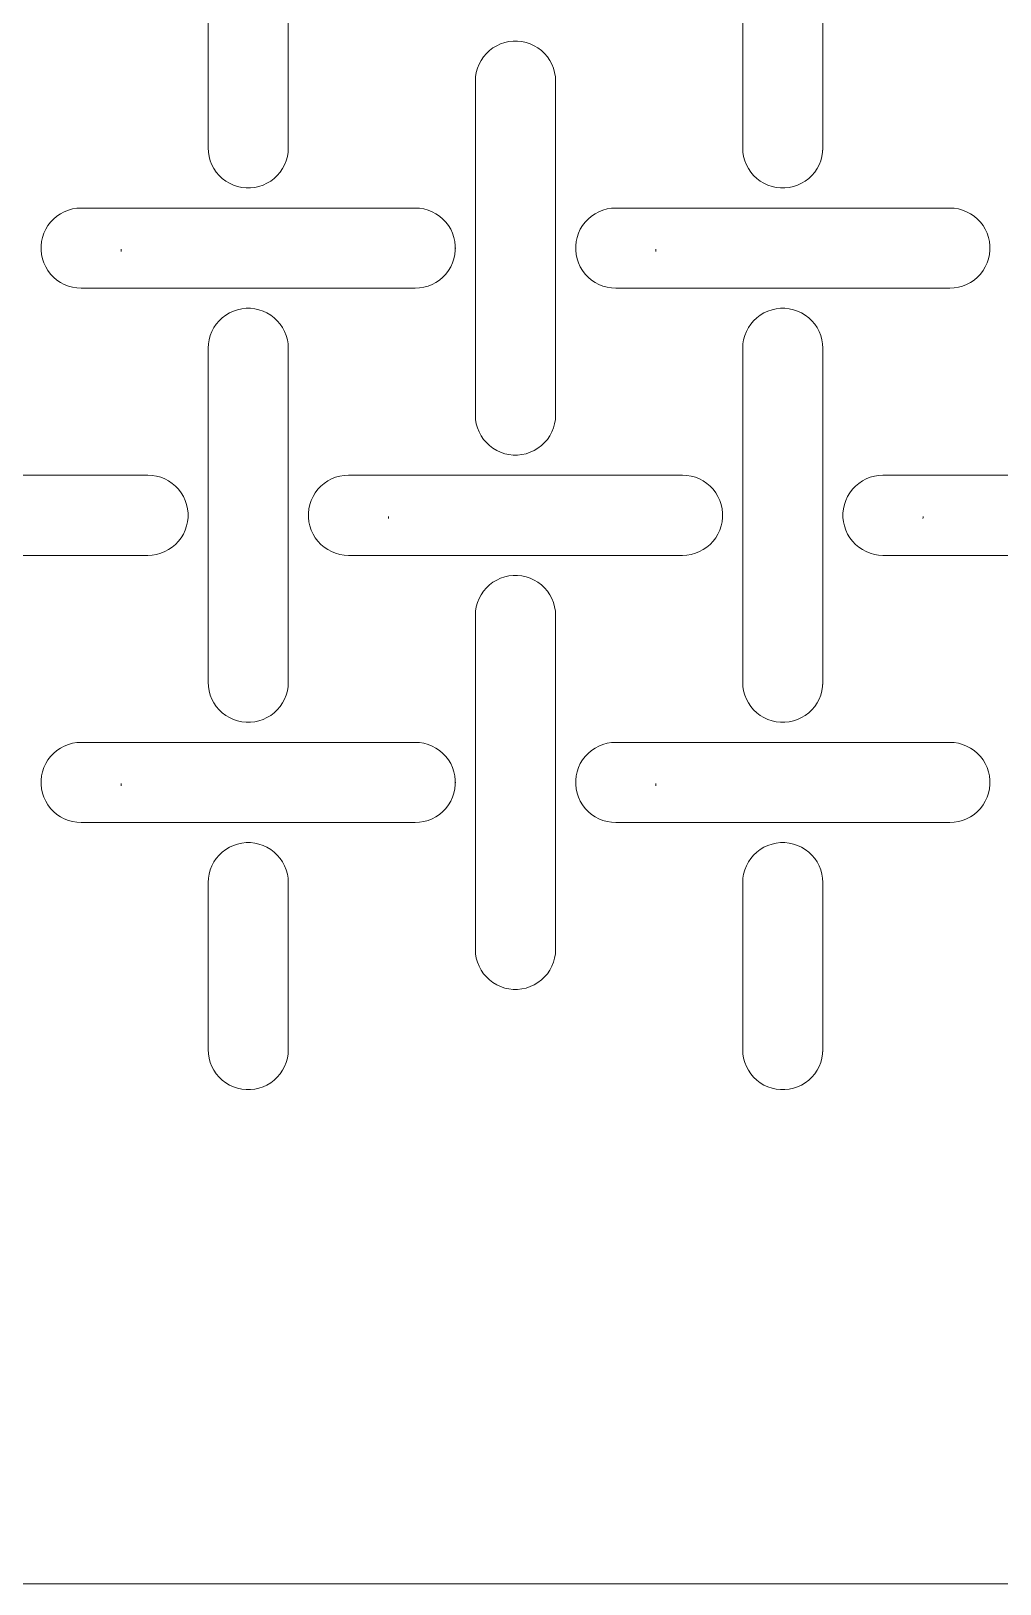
# Model space of a CAD drawing. Header units: metres. Extents: x 0 to 140, y 0 to 240.
# Drawn here: x 31.9 to 68.1, y 0 to 58.1 of the extents above; entities that cross this region are included whole.
import ezdxf

# ---------------------------------------------------------------- set-up
doc = ezdxf.new("R2010")
doc.units = ezdxf.units.M
doc.layers.add('TOP', color=1, linetype='Continuous', lineweight=0)

msp = doc.modelspace()

# ---------------------------------------------------------------- linework, layer by layer
at = {"layer": 'TOP'}
for p, q in [((38.5, 53.75), (38.5, 66.25)), ((41.5, 53.75), (41.5, 66.25)), ((58.5, 53.75), (58.5, 66.25)), ((61.5, 53.75), (61.5, 66.25)), ((49.158, 57.492), (49.297, 57.575)), ((49.297, 57.575), (49.445, 57.643)), ((49.445, 57.643), (49.599, 57.695)), ((49.599, 57.695), (49.757, 57.73)), ((49.757, 57.73), (49.919, 57.748)), ((49.919, 57.748), (50.081, 57.748)), ((50.081, 57.748), (50.243, 57.73)), ((50.243, 57.73), (50.401, 57.695)), ((50.401, 57.695), (50.555, 57.643)), ((50.555, 57.643), (50.703, 57.575)), ((50.703, 57.575), (50.842, 57.492)), ((48.639, 56.88), (48.715, 57.023)), ((48.715, 57.023), (48.806, 57.158)), ((48.806, 57.158), (48.911, 57.282)), ((48.911, 57.282), (49.029, 57.393)), ((49.029, 57.393), (49.158, 57.492)), ((50.842, 57.492), (50.971, 57.393)), ((50.971, 57.393), (51.089, 57.282)), ((51.089, 57.282), (51.194, 57.158)), ((51.194, 57.158), (51.285, 57.023)), ((51.285, 57.023), (51.361, 56.88)), ((48.5, 56.25), (48.509, 56.412)), ((48.509, 56.412), (48.535, 56.572)), ((48.535, 56.572), (48.579, 56.729)), ((48.579, 56.729), (48.639, 56.88)), ((51.361, 56.88), (51.421, 56.729)), ((51.421, 56.729), (51.465, 56.572)), ((51.465, 56.572), (51.491, 56.412)), ((51.491, 56.412), (51.5, 56.25)), ((48.5, 43.75), (48.5, 56.25)), ((51.5, 43.75), (51.5, 56.25)), ((38.5, 53.75), (38.509, 53.588)), ((38.509, 53.588), (38.535, 53.428)), ((41.465, 53.428), (41.491, 53.588)), ((41.491, 53.588), (41.5, 53.75)), ((58.5, 53.75), (58.509, 53.588)), ((58.509, 53.588), (58.535, 53.428)), ((61.465, 53.428), (61.491, 53.588)), ((61.491, 53.588), (61.5, 53.75)), ((38.535, 53.428), (38.579, 53.271)), ((38.579, 53.271), (38.639, 53.12)), ((38.639, 53.12), (38.715, 52.977)), ((38.715, 52.977), (38.806, 52.842)), ((41.194, 52.842), (41.285, 52.977)), ((41.285, 52.977), (41.361, 53.12)), ((41.361, 53.12), (41.421, 53.271)), ((41.421, 53.271), (41.465, 53.428)), ((58.535, 53.428), (58.579, 53.271)), ((58.579, 53.271), (58.639, 53.12)), ((58.639, 53.12), (58.715, 52.977)), ((58.715, 52.977), (58.806, 52.842)), ((61.194, 52.842), (61.285, 52.977)), ((61.285, 52.977), (61.361, 53.12)), ((61.361, 53.12), (61.421, 53.271)), ((61.421, 53.271), (61.465, 53.428)), ((38.806, 52.842), (38.911, 52.718)), ((38.911, 52.718), (39.029, 52.607)), ((39.029, 52.607), (39.158, 52.508)), ((39.158, 52.508), (39.297, 52.425)), ((39.297, 52.425), (39.445, 52.357)), ((39.445, 52.357), (39.599, 52.305)), ((40.401, 52.305), (40.555, 52.357)), ((40.555, 52.357), (40.703, 52.425)), ((40.703, 52.425), (40.842, 52.508)), ((40.842, 52.508), (40.971, 52.607)), ((40.971, 52.607), (41.089, 52.718)), ((41.089, 52.718), (41.194, 52.842)), ((58.806, 52.842), (58.911, 52.718)), ((58.911, 52.718), (59.029, 52.607)), ((59.029, 52.607), (59.158, 52.508)), ((59.158, 52.508), (59.297, 52.425)), ((59.297, 52.425), (59.445, 52.357)), ((59.445, 52.357), (59.599, 52.305)), ((60.401, 52.305), (60.555, 52.357)), ((60.555, 52.357), (60.703, 52.425)), ((60.703, 52.425), (60.842, 52.508)), ((60.842, 52.508), (60.971, 52.607)), ((60.971, 52.607), (61.089, 52.718)), ((61.089, 52.718), (61.194, 52.842)), ((39.599, 52.305), (39.757, 52.27)), ((39.757, 52.27), (39.919, 52.252)), ((39.919, 52.252), (40.081, 52.252)), ((40.081, 52.252), (40.243, 52.27)), ((40.243, 52.27), (40.401, 52.305)), ((59.599, 52.305), (59.757, 52.27)), ((59.757, 52.27), (59.919, 52.252)), ((59.919, 52.252), (60.081, 52.252)), ((60.081, 52.252), (60.243, 52.27)), ((60.243, 52.27), (60.401, 52.305)), ((32.718, 51.089), (32.842, 51.194)), ((32.842, 51.194), (32.977, 51.285)), ((32.977, 51.285), (33.12, 51.361)), ((33.12, 51.361), (33.271, 51.421)), ((33.271, 51.421), (33.428, 51.465)), ((33.428, 51.465), (33.588, 51.491)), ((33.588, 51.491), (33.75, 51.5)), ((33.75, 51.5), (46.25, 51.5)), ((46.25, 51.5), (46.412, 51.491)), ((46.412, 51.491), (46.572, 51.465)), ((46.572, 51.465), (46.729, 51.421)), ((46.729, 51.421), (46.88, 51.361)), ((46.88, 51.361), (47.023, 51.285)), ((47.023, 51.285), (47.158, 51.194)), ((47.158, 51.194), (47.282, 51.089)), ((52.718, 51.089), (52.842, 51.194)), ((52.842, 51.194), (52.977, 51.285)), ((52.977, 51.285), (53.12, 51.361)), ((53.12, 51.361), (53.271, 51.421)), ((53.271, 51.421), (53.428, 51.465)), ((53.428, 51.465), (53.588, 51.491)), ((53.588, 51.491), (53.75, 51.5)), ((53.75, 51.5), (66.25, 51.5)), ((66.25, 51.5), (66.412, 51.491)), ((66.412, 51.491), (66.572, 51.465)), ((66.572, 51.465), (66.729, 51.421)), ((66.729, 51.421), (66.88, 51.361)), ((66.88, 51.361), (67.023, 51.285)), ((67.023, 51.285), (67.158, 51.194)), ((67.158, 51.194), (67.282, 51.089)), ((32.357, 50.555), (32.425, 50.703)), ((32.425, 50.703), (32.508, 50.842)), ((32.508, 50.842), (32.607, 50.971)), ((32.607, 50.971), (32.718, 51.089)), ((47.282, 51.089), (47.393, 50.971)), ((47.393, 50.971), (47.492, 50.842)), ((47.492, 50.842), (47.575, 50.703)), ((47.575, 50.703), (47.643, 50.555)), ((52.357, 50.555), (52.425, 50.703)), ((52.425, 50.703), (52.508, 50.842)), ((52.508, 50.842), (52.607, 50.971)), ((52.607, 50.971), (52.718, 51.089)), ((67.282, 51.089), (67.393, 50.971)), ((67.393, 50.971), (67.492, 50.842)), ((67.492, 50.842), (67.575, 50.703)), ((67.575, 50.703), (67.643, 50.555)), ((32.252, 50.081), (32.27, 50.243)), ((32.252, 49.919), (32.252, 50.081)), ((32.27, 50.243), (32.305, 50.401)), ((32.305, 50.401), (32.357, 50.555)), ((47.643, 50.555), (47.695, 50.401)), ((47.695, 50.401), (47.73, 50.243)), ((47.73, 50.243), (47.748, 50.081)), ((47.748, 50.081), (47.748, 49.919)), ((52.252, 50.081), (52.27, 50.243)), ((52.252, 49.919), (52.252, 50.081)), ((52.27, 50.243), (52.305, 50.401)), ((52.305, 50.401), (52.357, 50.555)), ((67.643, 50.555), (67.695, 50.401)), ((67.695, 50.401), (67.73, 50.243)), ((67.73, 50.243), (67.748, 50.081)), ((67.748, 50.081), (67.748, 49.919)), ((32.27, 49.757), (32.252, 49.919)), ((32.305, 49.599), (32.27, 49.757)), ((32.357, 49.445), (32.305, 49.599)), ((32.425, 49.297), (32.357, 49.445)), ((47.643, 49.445), (47.575, 49.297)), ((47.695, 49.599), (47.643, 49.445)), ((47.73, 49.757), (47.695, 49.599)), ((47.748, 49.919), (47.73, 49.757)), ((52.27, 49.757), (52.252, 49.919)), ((52.305, 49.599), (52.27, 49.757)), ((52.357, 49.445), (52.305, 49.599)), ((52.425, 49.297), (52.357, 49.445)), ((67.643, 49.445), (67.575, 49.297)), ((67.695, 49.599), (67.643, 49.445)), ((67.73, 49.757), (67.695, 49.599)), ((67.748, 49.919), (67.73, 49.757)), ((32.508, 49.158), (32.425, 49.297)), ((32.607, 49.029), (32.508, 49.158)), ((32.718, 48.911), (32.607, 49.029)), ((32.842, 48.806), (32.718, 48.911)), ((47.282, 48.911), (47.158, 48.806)), ((47.393, 49.029), (47.282, 48.911)), ((47.492, 49.158), (47.393, 49.029)), ((47.575, 49.297), (47.492, 49.158)), ((52.508, 49.158), (52.425, 49.297)), ((52.607, 49.029), (52.508, 49.158)), ((52.718, 48.911), (52.607, 49.029)), ((52.842, 48.806), (52.718, 48.911)), ((67.282, 48.911), (67.158, 48.806)), ((67.393, 49.029), (67.282, 48.911)), ((67.492, 49.158), (67.393, 49.029)), ((67.575, 49.297), (67.492, 49.158)), ((32.977, 48.715), (32.842, 48.806)), ((33.12, 48.639), (32.977, 48.715)), ((33.271, 48.579), (33.12, 48.639)), ((33.428, 48.535), (33.271, 48.579)), ((33.588, 48.509), (33.428, 48.535)), ((33.75, 48.5), (33.588, 48.509)), ((33.75, 48.5), (46.25, 48.5)), ((46.412, 48.509), (46.25, 48.5)), ((46.572, 48.535), (46.412, 48.509)), ((46.729, 48.579), (46.572, 48.535)), ((46.88, 48.639), (46.729, 48.579)), ((47.023, 48.715), (46.88, 48.639)), ((47.158, 48.806), (47.023, 48.715)), ((52.977, 48.715), (52.842, 48.806)), ((53.12, 48.639), (52.977, 48.715)), ((53.271, 48.579), (53.12, 48.639)), ((53.428, 48.535), (53.271, 48.579)), ((53.588, 48.509), (53.428, 48.535)), ((53.75, 48.5), (53.588, 48.509)), ((53.75, 48.5), (66.25, 48.5)), ((66.412, 48.509), (66.25, 48.5)), ((66.572, 48.535), (66.412, 48.509)), ((66.729, 48.579), (66.572, 48.535)), ((66.88, 48.639), (66.729, 48.579)), ((67.023, 48.715), (66.88, 48.639)), ((67.158, 48.806), (67.023, 48.715)), ((39.445, 47.643), (39.599, 47.695)), ((39.599, 47.695), (39.757, 47.73)), ((39.757, 47.73), (39.919, 47.748)), ((39.919, 47.748), (40.081, 47.748)), ((40.081, 47.748), (40.243, 47.73)), ((40.243, 47.73), (40.401, 47.695)), ((40.401, 47.695), (40.555, 47.643)), ((59.445, 47.643), (59.599, 47.695)), ((59.599, 47.695), (59.757, 47.73)), ((59.757, 47.73), (59.919, 47.748)), ((59.919, 47.748), (60.081, 47.748)), ((60.081, 47.748), (60.243, 47.73)), ((60.243, 47.73), (60.401, 47.695)), ((60.401, 47.695), (60.555, 47.643)), ((38.715, 47.023), (38.806, 47.158)), ((38.806, 47.158), (38.911, 47.282)), ((38.911, 47.282), (39.029, 47.393)), ((39.029, 47.393), (39.158, 47.492)), ((39.158, 47.492), (39.297, 47.575)), ((39.297, 47.575), (39.445, 47.643)), ((40.555, 47.643), (40.703, 47.575)), ((40.703, 47.575), (40.842, 47.492)), ((40.842, 47.492), (40.971, 47.393)), ((40.971, 47.393), (41.089, 47.282)), ((41.089, 47.282), (41.194, 47.158)), ((41.194, 47.158), (41.285, 47.023)), ((58.715, 47.023), (58.806, 47.158)), ((58.806, 47.158), (58.911, 47.282)), ((58.911, 47.282), (59.029, 47.393)), ((59.029, 47.393), (59.158, 47.492)), ((59.158, 47.492), (59.297, 47.575)), ((59.297, 47.575), (59.445, 47.643)), ((60.555, 47.643), (60.703, 47.575)), ((60.703, 47.575), (60.842, 47.492)), ((60.842, 47.492), (60.971, 47.393)), ((60.971, 47.393), (61.089, 47.282)), ((61.089, 47.282), (61.194, 47.158)), ((61.194, 47.158), (61.285, 47.023)), ((38.509, 46.412), (38.535, 46.572)), ((38.535, 46.572), (38.579, 46.729)), ((38.579, 46.729), (38.639, 46.88)), ((38.639, 46.88), (38.715, 47.023)), ((41.285, 47.023), (41.361, 46.88)), ((41.361, 46.88), (41.421, 46.729)), ((41.421, 46.729), (41.465, 46.572)), ((41.465, 46.572), (41.491, 46.412)), ((58.509, 46.412), (58.535, 46.572)), ((58.535, 46.572), (58.579, 46.729)), ((58.579, 46.729), (58.639, 46.88)), ((58.639, 46.88), (58.715, 47.023)), ((61.285, 47.023), (61.361, 46.88)), ((61.361, 46.88), (61.421, 46.729)), ((61.421, 46.729), (61.465, 46.572)), ((61.465, 46.572), (61.491, 46.412)), ((38.5, 46.25), (38.509, 46.412)), ((38.5, 33.75), (38.5, 46.25)), ((41.491, 46.412), (41.5, 46.25)), ((41.5, 33.75), (41.5, 46.25)), ((58.5, 46.25), (58.509, 46.412)), ((58.5, 33.75), (58.5, 46.25)), ((61.491, 46.412), (61.5, 46.25)), ((61.5, 33.75), (61.5, 46.25)), ((48.5, 43.75), (48.509, 43.588)), ((51.491, 43.588), (51.5, 43.75)), ((48.509, 43.588), (48.535, 43.428)), ((48.535, 43.428), (48.579, 43.271)), ((48.579, 43.271), (48.639, 43.12)), ((48.639, 43.12), (48.715, 42.977)), ((51.285, 42.977), (51.361, 43.12)), ((51.361, 43.12), (51.421, 43.271)), ((51.421, 43.271), (51.465, 43.428)), ((51.465, 43.428), (51.491, 43.588)), ((48.715, 42.977), (48.806, 42.842)), ((48.806, 42.842), (48.911, 42.718)), ((48.911, 42.718), (49.029, 42.607)), ((49.029, 42.607), (49.158, 42.508)), ((49.158, 42.508), (49.297, 42.425)), ((50.703, 42.425), (50.842, 42.508)), ((50.842, 42.508), (50.971, 42.607)), ((50.971, 42.607), (51.089, 42.718)), ((51.089, 42.718), (51.194, 42.842)), ((51.194, 42.842), (51.285, 42.977)), ((49.297, 42.425), (49.445, 42.357)), ((49.445, 42.357), (49.599, 42.305)), ((49.599, 42.305), (49.757, 42.27)), ((49.757, 42.27), (49.919, 42.252)), ((49.919, 42.252), (50.081, 42.252)), ((50.081, 42.252), (50.243, 42.27)), ((50.243, 42.27), (50.401, 42.305)), ((50.401, 42.305), (50.555, 42.357)), ((50.555, 42.357), (50.703, 42.425)), ((23.75, 41.5), (36.25, 41.5)), ((36.25, 41.5), (36.412, 41.491)), ((36.412, 41.491), (36.572, 41.465)), ((36.572, 41.465), (36.729, 41.421)), ((36.729, 41.421), (36.88, 41.361)), ((36.88, 41.361), (37.023, 41.285)), ((37.023, 41.285), (37.158, 41.194)), ((42.842, 41.194), (42.977, 41.285)), ((42.977, 41.285), (43.12, 41.361)), ((43.12, 41.361), (43.271, 41.421)), ((43.271, 41.421), (43.428, 41.465)), ((43.428, 41.465), (43.588, 41.491)), ((43.588, 41.491), (43.75, 41.5)), ((43.75, 41.5), (56.25, 41.5)), ((56.25, 41.5), (56.412, 41.491)), ((56.412, 41.491), (56.572, 41.465)), ((56.572, 41.465), (56.729, 41.421)), ((56.729, 41.421), (56.88, 41.361)), ((56.88, 41.361), (57.023, 41.285)), ((57.023, 41.285), (57.158, 41.194)), ((62.842, 41.194), (62.977, 41.285)), ((62.977, 41.285), (63.12, 41.361)), ((63.12, 41.361), (63.271, 41.421)), ((63.271, 41.421), (63.428, 41.465)), ((63.428, 41.465), (63.588, 41.491)), ((63.588, 41.491), (63.75, 41.5)), ((63.75, 41.5), (76.25, 41.5)), ((37.158, 41.194), (37.282, 41.089)), ((37.282, 41.089), (37.393, 40.971)), ((37.393, 40.971), (37.492, 40.842)), ((37.492, 40.842), (37.575, 40.703)), ((37.575, 40.703), (37.643, 40.555)), ((42.357, 40.555), (42.425, 40.703)), ((42.425, 40.703), (42.508, 40.842)), ((42.508, 40.842), (42.607, 40.971)), ((42.607, 40.971), (42.718, 41.089)), ((42.718, 41.089), (42.842, 41.194)), ((57.158, 41.194), (57.282, 41.089)), ((57.282, 41.089), (57.393, 40.971)), ((57.393, 40.971), (57.492, 40.842)), ((57.492, 40.842), (57.575, 40.703)), ((57.575, 40.703), (57.643, 40.555)), ((62.357, 40.555), (62.425, 40.703)), ((62.425, 40.703), (62.508, 40.842)), ((62.508, 40.842), (62.607, 40.971)), ((62.607, 40.971), (62.718, 41.089)), ((62.718, 41.089), (62.842, 41.194)), ((37.643, 40.555), (37.695, 40.401)), ((37.695, 40.401), (37.73, 40.243)), ((37.73, 40.243), (37.748, 40.081)), ((42.252, 40.081), (42.27, 40.243)), ((42.27, 40.243), (42.305, 40.401)), ((42.305, 40.401), (42.357, 40.555)), ((57.643, 40.555), (57.695, 40.401)), ((57.695, 40.401), (57.73, 40.243)), ((57.73, 40.243), (57.748, 40.081)), ((62.252, 40.081), (62.27, 40.243)), ((62.27, 40.243), (62.305, 40.401)), ((62.305, 40.401), (62.357, 40.555)), ((37.695, 39.599), (37.643, 39.445)), ((37.73, 39.757), (37.695, 39.599)), ((37.748, 39.919), (37.73, 39.757)), ((37.748, 40.081), (37.748, 39.919)), ((42.252, 39.919), (42.252, 40.081)), ((42.27, 39.757), (42.252, 39.919)), ((42.305, 39.599), (42.27, 39.757)), ((42.357, 39.445), (42.305, 39.599)), ((57.695, 39.599), (57.643, 39.445)), ((57.73, 39.757), (57.695, 39.599)), ((57.748, 39.919), (57.73, 39.757)), ((57.748, 40.081), (57.748, 39.919)), ((62.252, 39.919), (62.252, 40.081)), ((62.27, 39.757), (62.252, 39.919)), ((62.305, 39.599), (62.27, 39.757)), ((62.357, 39.445), (62.305, 39.599)), ((37.393, 39.029), (37.282, 38.911)), ((37.492, 39.158), (37.393, 39.029)), ((37.575, 39.297), (37.492, 39.158)), ((37.643, 39.445), (37.575, 39.297)), ((42.425, 39.297), (42.357, 39.445)), ((42.508, 39.158), (42.425, 39.297)), ((42.607, 39.029), (42.508, 39.158)), ((42.718, 38.911), (42.607, 39.029)), ((57.393, 39.029), (57.282, 38.911)), ((57.492, 39.158), (57.393, 39.029)), ((57.575, 39.297), (57.492, 39.158)), ((57.643, 39.445), (57.575, 39.297)), ((62.425, 39.297), (62.357, 39.445)), ((62.508, 39.158), (62.425, 39.297)), ((62.607, 39.029), (62.508, 39.158)), ((62.718, 38.911), (62.607, 39.029)), ((23.75, 38.5), (36.25, 38.5)), ((36.412, 38.509), (36.25, 38.5)), ((36.572, 38.535), (36.412, 38.509)), ((36.729, 38.579), (36.572, 38.535)), ((36.88, 38.639), (36.729, 38.579)), ((37.023, 38.715), (36.88, 38.639)), ((37.158, 38.806), (37.023, 38.715)), ((37.282, 38.911), (37.158, 38.806)), ((42.842, 38.806), (42.718, 38.911)), ((42.977, 38.715), (42.842, 38.806)), ((43.12, 38.639), (42.977, 38.715)), ((43.271, 38.579), (43.12, 38.639)), ((43.428, 38.535), (43.271, 38.579)), ((43.588, 38.509), (43.428, 38.535)), ((43.75, 38.5), (43.588, 38.509)), ((43.75, 38.5), (56.25, 38.5)), ((56.412, 38.509), (56.25, 38.5)), ((56.572, 38.535), (56.412, 38.509)), ((56.729, 38.579), (56.572, 38.535)), ((56.88, 38.639), (56.729, 38.579)), ((57.023, 38.715), (56.88, 38.639)), ((57.158, 38.806), (57.023, 38.715)), ((57.282, 38.911), (57.158, 38.806)), ((62.842, 38.806), (62.718, 38.911)), ((62.977, 38.715), (62.842, 38.806)), ((63.12, 38.639), (62.977, 38.715)), ((63.271, 38.579), (63.12, 38.639)), ((63.428, 38.535), (63.271, 38.579)), ((63.588, 38.509), (63.428, 38.535)), ((63.75, 38.5), (63.588, 38.509)), ((63.75, 38.5), (76.25, 38.5)), ((48.806, 37.158), (48.911, 37.282)), ((48.911, 37.282), (49.029, 37.393)), ((49.029, 37.393), (49.158, 37.492)), ((49.158, 37.492), (49.297, 37.575)), ((49.297, 37.575), (49.445, 37.643)), ((49.445, 37.643), (49.599, 37.695)), ((49.599, 37.695), (49.757, 37.73)), ((49.757, 37.73), (49.919, 37.748)), ((49.919, 37.748), (50.081, 37.748)), ((50.081, 37.748), (50.243, 37.73)), ((50.243, 37.73), (50.401, 37.695)), ((50.401, 37.695), (50.555, 37.643)), ((50.555, 37.643), (50.703, 37.575)), ((50.703, 37.575), (50.842, 37.492)), ((50.842, 37.492), (50.971, 37.393)), ((50.971, 37.393), (51.089, 37.282)), ((51.089, 37.282), (51.194, 37.158)), ((48.535, 36.572), (48.579, 36.729)), ((48.579, 36.729), (48.639, 36.88)), ((48.639, 36.88), (48.715, 37.023)), ((48.715, 37.023), (48.806, 37.158)), ((51.194, 37.158), (51.285, 37.023)), ((51.285, 37.023), (51.361, 36.88)), ((51.361, 36.88), (51.421, 36.729)), ((51.421, 36.729), (51.465, 36.572)), ((48.5, 36.25), (48.509, 36.412)), ((48.5, 23.75), (48.5, 36.25)), ((48.509, 36.412), (48.535, 36.572)), ((51.465, 36.572), (51.491, 36.412)), ((51.491, 36.412), (51.5, 36.25)), ((51.5, 23.75), (51.5, 36.25)), ((38.5, 33.75), (38.509, 33.588)), ((41.491, 33.588), (41.5, 33.75)), ((58.5, 33.75), (58.509, 33.588)), ((61.491, 33.588), (61.5, 33.75)), ((38.509, 33.588), (38.535, 33.428)), ((38.535, 33.428), (38.579, 33.271)), ((38.579, 33.271), (38.639, 33.12)), ((41.361, 33.12), (41.421, 33.271)), ((41.421, 33.271), (41.465, 33.428)), ((41.465, 33.428), (41.491, 33.588)), ((58.509, 33.588), (58.535, 33.428)), ((58.535, 33.428), (58.579, 33.271)), ((58.579, 33.271), (58.639, 33.12)), ((61.361, 33.12), (61.421, 33.271)), ((61.421, 33.271), (61.465, 33.428)), ((61.465, 33.428), (61.491, 33.588)), ((38.639, 33.12), (38.715, 32.977)), ((38.715, 32.977), (38.806, 32.842)), ((38.806, 32.842), (38.911, 32.718)), ((38.911, 32.718), (39.029, 32.607)), ((39.029, 32.607), (39.158, 32.508)), ((40.842, 32.508), (40.971, 32.607)), ((40.971, 32.607), (41.089, 32.718)), ((41.089, 32.718), (41.194, 32.842)), ((41.194, 32.842), (41.285, 32.977)), ((41.285, 32.977), (41.361, 33.12)), ((58.639, 33.12), (58.715, 32.977)), ((58.715, 32.977), (58.806, 32.842)), ((58.806, 32.842), (58.911, 32.718)), ((58.911, 32.718), (59.029, 32.607)), ((59.029, 32.607), (59.158, 32.508)), ((60.842, 32.508), (60.971, 32.607)), ((60.971, 32.607), (61.089, 32.718)), ((61.089, 32.718), (61.194, 32.842)), ((61.194, 32.842), (61.285, 32.977)), ((61.285, 32.977), (61.361, 33.12)), ((39.158, 32.508), (39.297, 32.425)), ((39.297, 32.425), (39.445, 32.357)), ((39.445, 32.357), (39.599, 32.305)), ((39.599, 32.305), (39.757, 32.27)), ((39.757, 32.27), (39.919, 32.252)), ((39.919, 32.252), (40.081, 32.252)), ((40.081, 32.252), (40.243, 32.27)), ((40.243, 32.27), (40.401, 32.305)), ((40.401, 32.305), (40.555, 32.357)), ((40.555, 32.357), (40.703, 32.425)), ((40.703, 32.425), (40.842, 32.508)), ((59.158, 32.508), (59.297, 32.425)), ((59.297, 32.425), (59.445, 32.357)), ((59.445, 32.357), (59.599, 32.305)), ((59.599, 32.305), (59.757, 32.27)), ((59.757, 32.27), (59.919, 32.252)), ((59.919, 32.252), (60.081, 32.252)), ((60.081, 32.252), (60.243, 32.27)), ((60.243, 32.27), (60.401, 32.305)), ((60.401, 32.305), (60.555, 32.357)), ((60.555, 32.357), (60.703, 32.425)), ((60.703, 32.425), (60.842, 32.508)), ((33.12, 31.361), (33.271, 31.421)), ((33.271, 31.421), (33.428, 31.465)), ((33.428, 31.465), (33.588, 31.491)), ((33.588, 31.491), (33.75, 31.5)), ((33.75, 31.5), (46.25, 31.5)), ((46.25, 31.5), (46.412, 31.491)), ((46.412, 31.491), (46.572, 31.465)), ((46.572, 31.465), (46.729, 31.421)), ((46.729, 31.421), (46.88, 31.361)), ((53.12, 31.361), (53.271, 31.421)), ((53.271, 31.421), (53.428, 31.465)), ((53.428, 31.465), (53.588, 31.491)), ((53.588, 31.491), (53.75, 31.5)), ((53.75, 31.5), (66.25, 31.5)), ((66.25, 31.5), (66.412, 31.491)), ((66.412, 31.491), (66.572, 31.465)), ((66.572, 31.465), (66.729, 31.421)), ((66.729, 31.421), (66.88, 31.361)), ((32.425, 30.703), (32.508, 30.842)), ((32.508, 30.842), (32.607, 30.971)), ((32.607, 30.971), (32.718, 31.089)), ((32.718, 31.089), (32.842, 31.194)), ((32.842, 31.194), (32.977, 31.285)), ((32.977, 31.285), (33.12, 31.361)), ((46.88, 31.361), (47.023, 31.285)), ((47.023, 31.285), (47.158, 31.194)), ((47.158, 31.194), (47.282, 31.089)), ((47.282, 31.089), (47.393, 30.971)), ((47.393, 30.971), (47.492, 30.842)), ((47.492, 30.842), (47.575, 30.703)), ((52.425, 30.703), (52.508, 30.842)), ((52.508, 30.842), (52.607, 30.971)), ((52.607, 30.971), (52.718, 31.089)), ((52.718, 31.089), (52.842, 31.194)), ((52.842, 31.194), (52.977, 31.285)), ((52.977, 31.285), (53.12, 31.361)), ((66.88, 31.361), (67.023, 31.285)), ((67.023, 31.285), (67.158, 31.194)), ((67.158, 31.194), (67.282, 31.089)), ((67.282, 31.089), (67.393, 30.971)), ((67.393, 30.971), (67.492, 30.842)), ((67.492, 30.842), (67.575, 30.703)), ((32.252, 30.081), (32.27, 30.243)), ((32.27, 30.243), (32.305, 30.401)), ((32.305, 30.401), (32.357, 30.555)), ((32.357, 30.555), (32.425, 30.703)), ((47.575, 30.703), (47.643, 30.555)), ((47.643, 30.555), (47.695, 30.401)), ((47.695, 30.401), (47.73, 30.243)), ((47.73, 30.243), (47.748, 30.081)), ((52.252, 30.081), (52.27, 30.243)), ((52.27, 30.243), (52.305, 30.401)), ((52.305, 30.401), (52.357, 30.555)), ((52.357, 30.555), (52.425, 30.703)), ((67.575, 30.703), (67.643, 30.555)), ((67.643, 30.555), (67.695, 30.401)), ((67.695, 30.401), (67.73, 30.243)), ((67.73, 30.243), (67.748, 30.081)), ((32.252, 29.919), (32.252, 30.081)), ((32.27, 29.757), (32.252, 29.919)), ((32.305, 29.599), (32.27, 29.757)), ((47.73, 29.757), (47.695, 29.599)), ((47.748, 29.919), (47.73, 29.757)), ((47.748, 30.081), (47.748, 29.919)), ((52.252, 29.919), (52.252, 30.081)), ((52.27, 29.757), (52.252, 29.919)), ((52.305, 29.599), (52.27, 29.757)), ((67.73, 29.757), (67.695, 29.599)), ((67.748, 29.919), (67.73, 29.757)), ((67.748, 30.081), (67.748, 29.919)), ((32.357, 29.445), (32.305, 29.599)), ((32.425, 29.297), (32.357, 29.445)), ((32.508, 29.158), (32.425, 29.297)), ((32.607, 29.029), (32.508, 29.158)), ((47.492, 29.158), (47.393, 29.029)), ((47.575, 29.297), (47.492, 29.158)), ((47.643, 29.445), (47.575, 29.297)), ((47.695, 29.599), (47.643, 29.445)), ((52.357, 29.445), (52.305, 29.599)), ((52.425, 29.297), (52.357, 29.445)), ((52.508, 29.158), (52.425, 29.297)), ((52.607, 29.029), (52.508, 29.158)), ((67.492, 29.158), (67.393, 29.029)), ((67.575, 29.297), (67.492, 29.158)), ((67.643, 29.445), (67.575, 29.297)), ((67.695, 29.599), (67.643, 29.445)), ((32.718, 28.911), (32.607, 29.029)), ((32.842, 28.806), (32.718, 28.911)), ((32.977, 28.715), (32.842, 28.806)), ((33.12, 28.639), (32.977, 28.715)), ((33.271, 28.579), (33.12, 28.639)), ((33.428, 28.535), (33.271, 28.579)), ((33.588, 28.509), (33.428, 28.535)), ((33.75, 28.5), (33.588, 28.509)), ((33.75, 28.5), (46.25, 28.5)), ((46.412, 28.509), (46.25, 28.5)), ((46.572, 28.535), (46.412, 28.509)), ((46.729, 28.579), (46.572, 28.535)), ((46.88, 28.639), (46.729, 28.579)), ((47.023, 28.715), (46.88, 28.639)), ((47.158, 28.806), (47.023, 28.715)), ((47.282, 28.911), (47.158, 28.806)), ((47.393, 29.029), (47.282, 28.911)), ((52.718, 28.911), (52.607, 29.029)), ((52.842, 28.806), (52.718, 28.911)), ((52.977, 28.715), (52.842, 28.806)), ((53.12, 28.639), (52.977, 28.715)), ((53.271, 28.579), (53.12, 28.639)), ((53.428, 28.535), (53.271, 28.579)), ((53.588, 28.509), (53.428, 28.535)), ((53.75, 28.5), (53.588, 28.509)), ((53.75, 28.5), (66.25, 28.5)), ((66.412, 28.509), (66.25, 28.5)), ((66.572, 28.535), (66.412, 28.509)), ((66.729, 28.579), (66.572, 28.535)), ((66.88, 28.639), (66.729, 28.579)), ((67.023, 28.715), (66.88, 28.639)), ((67.158, 28.806), (67.023, 28.715)), ((67.282, 28.911), (67.158, 28.806)), ((67.393, 29.029), (67.282, 28.911)), ((38.911, 27.282), (39.029, 27.393)), ((39.029, 27.393), (39.158, 27.492)), ((39.158, 27.492), (39.297, 27.575)), ((39.297, 27.575), (39.445, 27.643)), ((39.445, 27.643), (39.599, 27.695)), ((39.599, 27.695), (39.757, 27.73)), ((39.757, 27.73), (39.919, 27.748)), ((39.919, 27.748), (40.081, 27.748)), ((40.081, 27.748), (40.243, 27.73)), ((40.243, 27.73), (40.401, 27.695)), ((40.401, 27.695), (40.555, 27.643)), ((40.555, 27.643), (40.703, 27.575)), ((40.703, 27.575), (40.842, 27.492)), ((40.842, 27.492), (40.971, 27.393)), ((40.971, 27.393), (41.089, 27.282)), ((58.911, 27.282), (59.029, 27.393)), ((59.029, 27.393), (59.158, 27.492)), ((59.158, 27.492), (59.297, 27.575)), ((59.297, 27.575), (59.445, 27.643)), ((59.445, 27.643), (59.599, 27.695)), ((59.599, 27.695), (59.757, 27.73)), ((59.757, 27.73), (59.919, 27.748)), ((59.919, 27.748), (60.081, 27.748)), ((60.081, 27.748), (60.243, 27.73)), ((60.243, 27.73), (60.401, 27.695)), ((60.401, 27.695), (60.555, 27.643)), ((60.555, 27.643), (60.703, 27.575)), ((60.703, 27.575), (60.842, 27.492)), ((60.842, 27.492), (60.971, 27.393)), ((60.971, 27.393), (61.089, 27.282)), ((38.579, 26.729), (38.639, 26.88)), ((38.639, 26.88), (38.715, 27.023)), ((38.715, 27.023), (38.806, 27.158)), ((38.806, 27.158), (38.911, 27.282)), ((41.089, 27.282), (41.194, 27.158)), ((41.194, 27.158), (41.285, 27.023)), ((41.285, 27.023), (41.361, 26.88)), ((41.361, 26.88), (41.421, 26.729)), ((58.579, 26.729), (58.639, 26.88)), ((58.639, 26.88), (58.715, 27.023)), ((58.715, 27.023), (58.806, 27.158)), ((58.806, 27.158), (58.911, 27.282)), ((61.089, 27.282), (61.194, 27.158)), ((61.194, 27.158), (61.285, 27.023)), ((61.285, 27.023), (61.361, 26.88)), ((61.361, 26.88), (61.421, 26.729)), ((38.5, 26.25), (38.509, 26.412)), ((38.5, 20), (38.5, 26.25)), ((38.509, 26.412), (38.535, 26.572)), ((38.535, 26.572), (38.579, 26.729)), ((41.421, 26.729), (41.465, 26.572)), ((41.465, 26.572), (41.491, 26.412)), ((41.491, 26.412), (41.5, 26.25)), ((41.5, 20), (41.5, 26.25)), ((58.5, 26.25), (58.509, 26.412)), ((58.5, 20), (58.5, 26.25)), ((58.509, 26.412), (58.535, 26.572)), ((58.535, 26.572), (58.579, 26.729)), ((61.421, 26.729), (61.465, 26.572)), ((61.465, 26.572), (61.491, 26.412)), ((61.491, 26.412), (61.5, 26.25)), ((61.5, 20), (61.5, 26.25)), ((48.5, 23.75), (48.509, 23.588)), ((48.509, 23.588), (48.535, 23.428)), ((48.535, 23.428), (48.579, 23.271)), ((48.579, 23.271), (48.639, 23.12)), ((51.361, 23.12), (51.421, 23.271)), ((51.421, 23.271), (51.465, 23.428)), ((51.465, 23.428), (51.491, 23.588)), ((51.491, 23.588), (51.5, 23.75)), ((48.639, 23.12), (48.715, 22.977)), ((48.715, 22.977), (48.806, 22.842)), ((48.806, 22.842), (48.911, 22.718)), ((48.911, 22.718), (49.029, 22.607)), ((50.971, 22.607), (51.089, 22.718)), ((51.089, 22.718), (51.194, 22.842)), ((51.194, 22.842), (51.285, 22.977)), ((51.285, 22.977), (51.361, 23.12)), ((49.029, 22.607), (49.158, 22.508)), ((49.158, 22.508), (49.297, 22.425)), ((49.297, 22.425), (49.445, 22.357)), ((49.445, 22.357), (49.599, 22.305)), ((49.599, 22.305), (49.757, 22.27)), ((49.757, 22.27), (49.919, 22.252)), ((49.919, 22.252), (50.081, 22.252)), ((50.081, 22.252), (50.243, 22.27)), ((50.243, 22.27), (50.401, 22.305)), ((50.401, 22.305), (50.555, 22.357)), ((50.555, 22.357), (50.703, 22.425)), ((50.703, 22.425), (50.842, 22.508)), ((50.842, 22.508), (50.971, 22.607)), ((38.5, 20), (38.509, 19.838)), ((38.509, 19.838), (38.535, 19.678)), ((41.465, 19.678), (41.491, 19.838)), ((41.491, 19.838), (41.5, 20)), ((58.5, 20), (58.509, 19.838)), ((58.509, 19.838), (58.535, 19.678)), ((61.465, 19.678), (61.491, 19.838)), ((61.491, 19.838), (61.5, 20)), ((38.535, 19.678), (38.579, 19.521)), ((38.579, 19.521), (38.639, 19.37)), ((38.639, 19.37), (38.715, 19.227)), ((38.715, 19.227), (38.806, 19.092)), ((41.194, 19.092), (41.285, 19.227)), ((41.285, 19.227), (41.361, 19.37)), ((41.361, 19.37), (41.421, 19.521)), ((41.421, 19.521), (41.465, 19.678)), ((58.535, 19.678), (58.579, 19.521)), ((58.579, 19.521), (58.639, 19.37)), ((58.639, 19.37), (58.715, 19.227)), ((58.715, 19.227), (58.806, 19.092)), ((61.194, 19.092), (61.285, 19.227)), ((61.285, 19.227), (61.361, 19.37)), ((61.361, 19.37), (61.421, 19.521)), ((61.421, 19.521), (61.465, 19.678)), ((38.806, 19.092), (38.911, 18.968)), ((38.911, 18.968), (39.029, 18.857)), ((39.029, 18.857), (39.158, 18.758)), ((39.158, 18.758), (39.297, 18.675)), ((39.297, 18.675), (39.445, 18.607)), ((39.445, 18.607), (39.599, 18.555)), ((40.401, 18.555), (40.555, 18.607)), ((40.555, 18.607), (40.703, 18.675)), ((40.703, 18.675), (40.842, 18.758)), ((40.842, 18.758), (40.971, 18.857)), ((40.971, 18.857), (41.089, 18.968)), ((41.089, 18.968), (41.194, 19.092)), ((58.806, 19.092), (58.911, 18.968)), ((58.911, 18.968), (59.029, 18.857)), ((59.029, 18.857), (59.158, 18.758)), ((59.158, 18.758), (59.297, 18.675)), ((59.297, 18.675), (59.445, 18.607)), ((59.445, 18.607), (59.599, 18.555)), ((60.401, 18.555), (60.555, 18.607)), ((60.555, 18.607), (60.703, 18.675)), ((60.703, 18.675), (60.842, 18.758)), ((60.842, 18.758), (60.971, 18.857)), ((60.971, 18.857), (61.089, 18.968)), ((61.089, 18.968), (61.194, 19.092)), ((39.599, 18.555), (39.757, 18.52)), ((39.757, 18.52), (39.919, 18.502)), ((39.919, 18.502), (40.081, 18.502)), ((40.081, 18.502), (40.243, 18.52)), ((40.243, 18.52), (40.401, 18.555)), ((59.599, 18.555), (59.757, 18.52)), ((59.757, 18.52), (59.919, 18.502)), ((59.919, 18.502), (60.081, 18.502)), ((60.081, 18.502), (60.243, 18.52)), ((60.243, 18.52), (60.401, 18.555)), ((0, 0), (140, 0))]:
    msp.add_line(p, q, dxfattribs=at)
for centre, start, end in [((50, 56.25), 0, 3.14159), ((40, 53.75), -3.14159, 0), ((60, 53.75), -3.14159, 0), ((46.25, 50), -1.5708, 1.5708), ((66.25, 50), -1.5708, 1.5708), ((33.75, 50), -4.71239, -1.5708), ((53.75, 50), -4.71239, -1.5708), ((40, 46.25), 0, 3.14159), ((60, 46.25), 0, 3.14159), ((50, 43.75), -3.14159, 0), ((36.25, 40), -1.5708, 1.5708), ((43.75, 40), -4.71239, -1.5708), ((56.25, 40), -1.5708, 1.5708), ((63.75, 40), -4.71239, -1.5708), ((50, 36.25), 0, 3.14159), ((40, 33.75), -3.14159, 0), ((60, 33.75), -3.14159, 0), ((33.75, 30), -4.71239, -1.5708), ((46.25, 30), -1.5708, 1.5708), ((53.75, 30), -4.71239, -1.5708), ((66.25, 30), -1.5708, 1.5708), ((40, 26.25), 0, 3.14159), ((60, 26.25), 0, 3.14159), ((50, 23.75), -3.14159, 0), ((40, 20), -3.14159, 0), ((60, 20), -3.14159, 0)]:
    msp.add_arc(centre, 1.5, start, end, dxfattribs=at)

doc.saveas('drawing.dxf')
